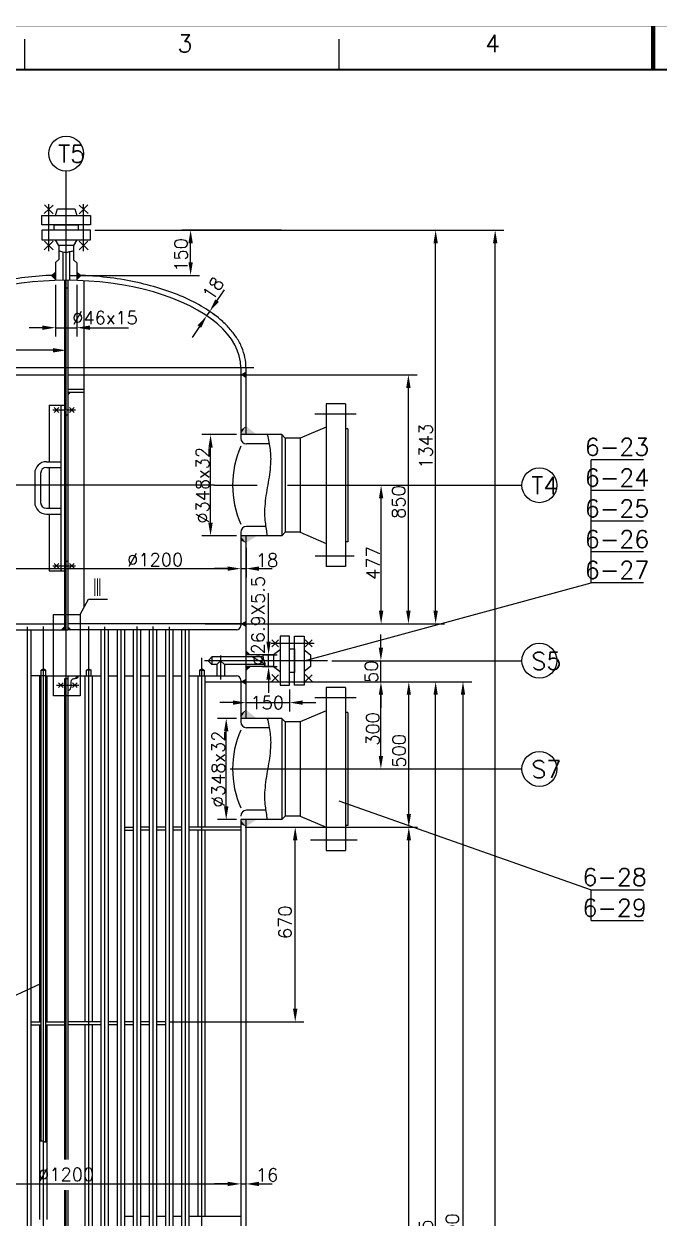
# Model space of a CAD drawing. Extents: x 49444 to 186655, y 41039 to 60167.
# Drawn here: x 79627 to 81810, y 53522 to 57630 of the extents above; entities that cross this region are included whole.
import ezdxf
from ezdxf.enums import TextEntityAlignment as Align

# ---------------------------------------------------------------- set-up
doc = ezdxf.new("R2010")
doc.units = 0
doc.header["$LTSCALE"] = 60
doc.header["$MEASUREMENT"] = 0
doc.header["$PDMODE"] = 3
doc.header["$PDSIZE"] = 0.001
doc.layers.get('0').update_dxf_attribs({"linetype": 'CONTINUOUS'})
doc.layers.get('DEFPOINTS').update_dxf_attribs({"linetype": 'CONTINUOUS'})
doc.styles.get("Standard").update_dxf_attribs({"font": 'txt_l', "bigfont": 'hztxt_l'})
doc.dimstyles.new('STANDARD$0', dxfattribs={"dimtxt": 3, "dimasz": 3, "dimexe": 2, "dimexo": 1, "dimgap": 0.5, "dimtad": 1, "dimdec": 0, "dimzin": 0, "dimdsep": 46, "dimtxsty": 'Standard', "dimcen": 1, "dimclrd": 256, "dimclre": 256, "dimclrt": 256, "dimadec": 0, "dimazin": 0, "dimtfac": 1.5, "dimtdec": 3, "dimtix": 1, "dimtmove": 0, "dimatfit": 2, "dimfxl": 0, "dimtolj": 1, "dimarcsym": 0})

# ---------------------------------------------------------------- blocks, each defined once
blk = doc.blocks.new('*D56')
at = {"lineweight": -2}
for p, q in [((78168.9, 55854.7), (78168.9, 56537.1)), ((79772.4, 56388.6), (79772.4, 56537.1)), ((78213.9, 56507.1), (78862.3, 56507.1)), ((79727.4, 56507.1), (78945.2, 56507.1))]:
    blk.add_line(p, q, dxfattribs=at)
for points in [[(78213.9, 56514.6), (78213.9, 56499.6), (78168.9, 56507.1)], [(79727.4, 56514.6), (79727.4, 56499.6), (79772.4, 56507.1)]]:
    blk.add_solid(points)
at = {"layer": 'DEFPOINTS', "color": 0}
for p in [(79772.4, 56507.1), (79772.4, 56373.6), (78168.9, 55839.7)]:
    blk.add_point(p, dxfattribs=at)
at = {"insert": (78903.7, 56507.1), "char_height": 45, "attachment_point": 5}
blk.add_mtext('\\A1;1740', dxfattribs=at)
blk = doc.blocks.new('*D92')
at = {"lineweight": -2}
for p, q in [((80387.4, 56423), (80978.6, 56423)), ((80948.6, 55611), (80948.6, 56378)), ((80961.3, 55566), (80978.6, 55566))]:
    blk.add_line(p, q, dxfattribs=at)
for points in [[(80941.1, 56378), (80956.1, 56378), (80948.6, 56423)], [(80941.1, 55611), (80956.1, 55611), (80948.6, 55566)]]:
    blk.add_solid(points)
at = {"layer": 'DEFPOINTS', "color": 0}
for p in [(80372.4, 56423), (80948.6, 56423), (80946.3, 55566)]:
    blk.add_point(p, dxfattribs=at)
at = {"insert": (80915.2, 55985), "char_height": 45, "attachment_point": 5, "rotation": 90}
blk.add_mtext('\\A1;850', dxfattribs=at)
blk = doc.blocks.new('*D103')
at = {"lineweight": -2}
for p, q in [((80357.4, 55241), (80292.5, 55241)), ((80322.5, 54938), (80322.5, 55196)), ((80357.4, 54893), (80292.5, 54893))]:
    blk.add_line(p, q, dxfattribs=at)
for points in [[(80315, 55196), (80330, 55196), (80322.5, 55241)], [(80315, 54938), (80330, 54938), (80322.5, 54893)]]:
    blk.add_solid(points)
at = {"layer": 'DEFPOINTS', "color": 0}
for p in [(80322.5, 55241), (80372.4, 55241), (80372.4, 54893)]:
    blk.add_point(p, dxfattribs=at)
at = {"insert": (80295.1, 55067), "char_height": 45, "attachment_point": 5, "rotation": 90}
blk.add_mtext('\\A1;%%c348x32', dxfattribs=at)
blk = doc.blocks.new('*D106')
at = {"lineweight": -2}
for p, q in [((80854.1, 55484.3), (80854.1, 55529.3)), ((80686, 55439.3), (80884.1, 55439.3)), ((80854.1, 55367), (80854.1, 55439.3)), ((80699.3, 55367), (80884.1, 55367)), ((80854.1, 55322), (80854.1, 55277))]:
    blk.add_line(p, q, dxfattribs=at)
for points in [[(80846.6, 55484.3), (80861.6, 55484.3), (80854.1, 55439.3)], [(80846.6, 55322), (80861.6, 55322), (80854.1, 55367)]]:
    blk.add_solid(points)
at = {"layer": 'DEFPOINTS', "color": 0}
for p in [(80671, 55439.3), (80854.1, 55439.3), (80684.3, 55367)]:
    blk.add_point(p, dxfattribs=at)
at = {"insert": (80821.3, 55401.7), "char_height": 45, "attachment_point": 5, "rotation": 90}
blk.add_mtext('\\A1;50', dxfattribs=at)
blk = doc.blocks.new('*D105')
at = {"lineweight": -2}
for p, q in [((80468, 55504.7), (80468, 55549.7)), ((80452.8, 55459.7), (80498, 55459.7)), ((80468, 55418.9), (80468, 55459.7)), ((80446.2, 55418.9), (80498, 55418.9)), ((80468, 55373.9), (80468, 55328.9))]:
    blk.add_line(p, q, dxfattribs=at)
for points in [[(80460.5, 55504.7), (80475.5, 55504.7), (80468, 55459.7)], [(80460.5, 55373.9), (80475.5, 55373.9), (80468, 55418.9)]]:
    blk.add_solid(points)
at = {"layer": 'DEFPOINTS', "color": 0}
for p in [(80437.8, 55459.7), (80468, 55459.7), (80431.2, 55418.9)]:
    blk.add_point(p, dxfattribs=at)
at = {"insert": (80431.9, 55576.7), "char_height": 45, "attachment_point": 5, "rotation": 90}
blk.add_mtext('\\A1;%%c26.9X5.5', dxfattribs=at)
blk = doc.blocks.new('*D96')
at = {"lineweight": -2}
for p, q in [((79172.4, 53652.7), (79172.4, 53609.6)), ((79217.4, 53639.6), (80327.4, 53639.6)), ((80372.4, 53624.6), (80372.4, 53609.6))]:
    blk.add_line(p, q, dxfattribs=at)
for points in [[(79217.4, 53647.1), (79217.4, 53632.1), (79172.4, 53639.6)], [(80327.4, 53647.1), (80327.4, 53632.1), (80372.4, 53639.6)]]:
    blk.add_solid(points)
at = {"layer": 'DEFPOINTS', "color": 0}
for p in [(79172.4, 53667.7), (80372.4, 53639.6), (80372.4, 53639.6)]:
    blk.add_point(p, dxfattribs=at)
at = {"insert": (79772.4, 53672.3), "char_height": 45, "attachment_point": 5}
blk.add_mtext('\\A1;%%c1200', dxfattribs=at)
blk = doc.blocks.new('*D95')
at = {"lineweight": -2}
for p, q in [((80327.4, 53639.5), (80282.4, 53639.5)), ((80372.4, 53639.5), (80390.4, 53639.5)), ((80372.4, 53624.6), (80372.4, 53609.5)), ((80390.4, 53624.6), (80390.4, 53609.5)), ((80435.4, 53639.5), (80480.4, 53639.5))]:
    blk.add_line(p, q, dxfattribs=at)
for points in [[(80327.4, 53647), (80327.4, 53632), (80372.4, 53639.5)], [(80435.4, 53647), (80435.4, 53632), (80390.4, 53639.5)]]:
    blk.add_solid(points)
at = {"layer": 'DEFPOINTS', "color": 0}
for p in [(80372.4, 53639.6), (80390.4, 53639.6), (80390.4, 53639.5)]:
    blk.add_point(p, dxfattribs=at)
at = {"insert": (80462.9, 53670.4), "char_height": 45, "attachment_point": 5}
blk.add_mtext('\\A1;16', dxfattribs=at)
blk = doc.blocks.new('*D112')
at = {"lineweight": -2}
for p, q in [((80290.9, 56678.1), (80316.2, 56715.3)), ((80255.5, 56625.9), (80265.6, 56640.8)), ((80267.9, 56617.5), (80280.4, 56609.1)), ((80278.1, 56632.4), (80290.5, 56624)), ((80230.3, 56588.7), (80205, 56551.5))]:
    blk.add_line(p, q, dxfattribs=at)
for points in [[(80284.7, 56682.3), (80297.1, 56673.8), (80265.6, 56640.8)], [(80224.1, 56592.9), (80236.5, 56584.5), (80255.5, 56625.9)]]:
    blk.add_solid(points)
at = {"layer": 'DEFPOINTS', "color": 0}
for p in [(80255.5, 56625.9), (80265.6, 56640.8), (80265.6, 56640.8)]:
    blk.add_point(p, dxfattribs=at)
at = {"insert": (80277.4, 56719.7), "char_height": 45, "attachment_point": 5, "rotation": 55.8321}
blk.add_mtext('\\A1;18', dxfattribs=at)
blk = doc.blocks.new('*D99')
at = {"lineweight": -2}
for p, q in [((80372.5, 55827.9), (80372.5, 55726.1)), ((80390.5, 55827.9), (80390.5, 55726.1)), ((80327.5, 55756.1), (80282.5, 55756.1)), ((80372.5, 55756.1), (80390.5, 55756.1)), ((80435.5, 55756.1), (80480.5, 55756.1))]:
    blk.add_line(p, q, dxfattribs=at)
for points in [[(80327.5, 55763.6), (80327.5, 55748.6), (80372.5, 55756.1)], [(80435.5, 55763.6), (80435.5, 55748.6), (80390.5, 55756.1)]]:
    blk.add_solid(points)
at = {"layer": 'DEFPOINTS', "color": 0}
for p in [(80372.5, 55842.9), (80390.5, 55842.9), (80390.5, 55756.1)]:
    blk.add_point(p, dxfattribs=at)
at = {"insert": (80462.8, 55785.2), "char_height": 45, "attachment_point": 5}
blk.add_mtext('\\A1;18', dxfattribs=at)
blk = doc.blocks.new('*D101')
at = {"lineweight": -2}
for p, q in [((80372.5, 55827.9), (80372.5, 55726.1)), ((79172.4, 55729.2), (79172.4, 55786.1)), ((79217.4, 55756.1), (80327.5, 55756.1))]:
    blk.add_line(p, q, dxfattribs=at)
for points in [[(79217.4, 55763.6), (79217.4, 55748.6), (79172.4, 55756.1)], [(80327.5, 55763.6), (80327.5, 55748.6), (80372.5, 55756.1)]]:
    blk.add_solid(points)
at = {"layer": 'DEFPOINTS', "color": 0}
for p in [(80372.5, 55842.9), (80372.5, 55756.1), (79172.4, 55714.2)]:
    blk.add_point(p, dxfattribs=at)
at = {"insert": (80078.3, 55786.7), "char_height": 45, "attachment_point": 5}
blk.add_mtext('\\A1;%%c1200', dxfattribs=at)
blk = doc.blocks.new('*D110')
at = {"lineweight": -2}
for p, q in [((80511.6, 56920.5), (80170.1, 56920.5)), ((80200.1, 56809.7), (80200.1, 56875.5)), ((79787.4, 56764.7), (80230.1, 56764.7))]:
    blk.add_line(p, q, dxfattribs=at)
for points in [[(80192.6, 56875.5), (80207.6, 56875.5), (80200.1, 56920.5)], [(80192.6, 56809.7), (80207.6, 56809.7), (80200.1, 56764.7)]]:
    blk.add_solid(points)
at = {"layer": 'DEFPOINTS', "color": 0}
for p in [(80200.1, 56920.5), (80526.6, 56920.5), (79772.4, 56764.7)]:
    blk.add_point(p, dxfattribs=at)
at = {"insert": (80167.1, 56835.1), "char_height": 45, "attachment_point": 5, "rotation": 90}
blk.add_mtext('\\A1;150', dxfattribs=at)
blk = doc.blocks.new('*D89')
at = {"lineweight": -2}
for p, q in [((81043.7, 56920.5), (81072.2, 56920.5)), ((81042.2, 55611), (81042.2, 56875.5)), ((80448.3, 55566), (81072.2, 55566))]:
    blk.add_line(p, q, dxfattribs=at)
for points in [[(81034.7, 56875.5), (81049.7, 56875.5), (81042.2, 56920.5)], [(81034.7, 55611), (81049.7, 55611), (81042.2, 55566)]]:
    blk.add_solid(points)
at = {"layer": 'DEFPOINTS', "color": 0}
for p in [(81028.7, 56920.5), (81042.2, 56920.5), (80433.3, 55566)]:
    blk.add_point(p, dxfattribs=at)
at = {"insert": (81008.5, 56177.3), "char_height": 45, "attachment_point": 5, "rotation": 90}
blk.add_mtext('\\A1;1343', dxfattribs=at)
blk = doc.blocks.new('*D61')
at = {"lineweight": -2}
for p, q in [((79871.4, 56920.5), (81276.8, 56920.5)), ((81246.8, 50042.9), (81246.8, 56875.5)), ((80471.5, 49997.9), (81276.8, 49997.9))]:
    blk.add_line(p, q, dxfattribs=at)
for points in [[(81239.3, 56875.5), (81254.3, 56875.5), (81246.8, 56920.5)], [(81239.3, 50042.9), (81254.3, 50042.9), (81246.8, 49997.9)]]:
    blk.add_solid(points)
at = {"layer": 'DEFPOINTS', "color": 0}
for p in [(79856.4, 56920.5), (81246.8, 56920.5), (80456.5, 49997.9)]:
    blk.add_point(p, dxfattribs=at)
at = {"insert": (81211.8, 53404.8), "char_height": 45, "attachment_point": 5, "rotation": 90}
blk.add_mtext('\\A1;6918', dxfattribs=at)
blk = doc.blocks.new('*D60')
at = {"lineweight": -2}
for p, q in [((80950.7, 55367), (81166.3, 55367)), ((81136.3, 50540.4), (81136.3, 55322)), ((80364.2, 50495.4), (81166.3, 50495.4))]:
    blk.add_line(p, q, dxfattribs=at)
for points in [[(81128.8, 55322), (81143.8, 55322), (81136.3, 55367)], [(81128.8, 50540.4), (81143.8, 50540.4), (81136.3, 50495.4)]]:
    blk.add_solid(points)
at = {"layer": 'DEFPOINTS', "color": 0}
for p in [(80935.7, 55367), (81136.3, 55367), (80349.2, 50495.4)]:
    blk.add_point(p, dxfattribs=at)
at = {"insert": (81099.4, 53461), "char_height": 45, "attachment_point": 5, "rotation": 90}
blk.add_mtext('\\A1;4900', dxfattribs=at)
blk = doc.blocks.new('*D59')
at = {"lineweight": -2}
for p, q in [((80987.8, 55367), (81072.2, 55367)), ((81042.2, 50790.1), (81042.2, 55322)), ((80306.6, 50745.1), (81072.2, 50745.1))]:
    blk.add_line(p, q, dxfattribs=at)
for points in [[(81034.7, 55322), (81049.7, 55322), (81042.2, 55367)], [(81034.7, 50790.1), (81049.7, 50790.1), (81042.2, 50745.1)]]:
    blk.add_solid(points)
at = {"layer": 'DEFPOINTS', "color": 0}
for p in [(80972.8, 55367), (81042.2, 55367), (80291.6, 50745.1)]:
    blk.add_point(p, dxfattribs=at)
at = {"insert": (81008.5, 53440.7), "char_height": 45, "attachment_point": 5, "rotation": 90}
blk.add_mtext('\\A1;4595', dxfattribs=at)
blk = doc.blocks.new('*D94')
at = {"lineweight": -2}
for p, q in [((80570.2, 54867), (80589.6, 54867)), ((80559.6, 54242), (80559.6, 54822)), ((80129.8, 54197), (80589.6, 54197))]:
    blk.add_line(p, q, dxfattribs=at)
for points in [[(80552.1, 54822), (80567.1, 54822), (80559.6, 54867)], [(80552.1, 54242), (80567.1, 54242), (80559.6, 54197)]]:
    blk.add_solid(points)
at = {"layer": 'DEFPOINTS', "color": 0}
for p in [(80555.2, 54867), (80559.6, 54867), (80114.8, 54197)]:
    blk.add_point(p, dxfattribs=at)
at = {"insert": (80524.7, 54539.6), "char_height": 45, "attachment_point": 5, "rotation": 90}
blk.add_mtext('\\A1;670', dxfattribs=at)
blk = doc.blocks.new('*D58')
at = {"lineweight": -2}
for p, q in [((80902.5, 54867), (80980, 54867)), ((80950, 50892), (80950, 54822)), ((80338.6, 50847), (80980, 50847))]:
    blk.add_line(p, q, dxfattribs=at)
for points in [[(80942.5, 54822), (80957.5, 54822), (80950, 54867)], [(80942.5, 50892), (80957.5, 50892), (80950, 50847)]]:
    blk.add_solid(points)
at = {"layer": 'DEFPOINTS', "color": 0}
for p in [(80887.5, 54867), (80950, 54867), (80323.6, 50847)]:
    blk.add_point(p, dxfattribs=at)
at = {"insert": (80910.7, 53125.6), "char_height": 45, "attachment_point": 5, "rotation": 90}
blk.add_mtext('\\A1;6X670=4020', dxfattribs=at)
blk = doc.blocks.new('*D98')
at = {"lineweight": -2}
for p, q in [((80372.4, 55367), (80980, 55367)), ((80950, 54912), (80950, 55322)), ((80387.4, 54867), (80980, 54867))]:
    blk.add_line(p, q, dxfattribs=at)
for points in [[(80942.5, 55322), (80957.5, 55322), (80950, 55367)], [(80942.5, 54912), (80957.5, 54912), (80950, 54867)]]:
    blk.add_solid(points)
at = {"layer": 'DEFPOINTS', "color": 0}
for p in [(80357.4, 55367), (80950, 55367), (80372.4, 54867)]:
    blk.add_point(p, dxfattribs=at)
at = {"insert": (80916.6, 55129.3), "char_height": 45, "attachment_point": 5, "rotation": 90}
blk.add_mtext('\\A1;500', dxfattribs=at)
blk = doc.blocks.new('*D104')
at = {"lineweight": -2}
for p, q in [((80845.6, 55367), (80884.1, 55367)), ((80854.1, 55112), (80854.1, 55322)), ((80837.1, 55067), (80884.1, 55067))]:
    blk.add_line(p, q, dxfattribs=at)
for points in [[(80846.6, 55322), (80861.6, 55322), (80854.1, 55367)], [(80846.6, 55112), (80861.6, 55112), (80854.1, 55067)]]:
    blk.add_solid(points)
at = {"layer": 'DEFPOINTS', "color": 0}
for p in [(80830.6, 55367), (80854.1, 55367), (80822.1, 55067)]:
    blk.add_point(p, dxfattribs=at)
at = {"insert": (80826.1, 55204.6), "char_height": 45, "attachment_point": 5, "rotation": 90}
blk.add_mtext('\\A1;300', dxfattribs=at)
blk = doc.blocks.new('*D88')
at = {"lineweight": -2}
for p, q in [((80829.6, 56043), (80884.8, 56043)), ((80854.8, 55611), (80854.8, 55998)), ((80387.4, 55566), (80884.8, 55566))]:
    blk.add_line(p, q, dxfattribs=at)
for points in [[(80847.3, 55998), (80862.3, 55998), (80854.8, 56043)], [(80847.3, 55611), (80862.3, 55611), (80854.8, 55566)]]:
    blk.add_solid(points)
at = {"layer": 'DEFPOINTS', "color": 0}
for p in [(80814.6, 56043), (80854.8, 56043), (80372.4, 55566)]:
    blk.add_point(p, dxfattribs=at)
at = {"insert": (80827, 55775.4), "char_height": 45, "attachment_point": 5, "rotation": 90}
blk.add_mtext('\\A1;477', dxfattribs=at)
blk = doc.blocks.new('*D87')
at = {"lineweight": -2}
for p, q in [((80357.4, 56217), (80238.6, 56217)), ((80268.6, 55914), (80268.6, 56172)), ((80357.4, 55869), (80238.6, 55869))]:
    blk.add_line(p, q, dxfattribs=at)
for points in [[(80261.1, 56172), (80276.1, 56172), (80268.6, 56217)], [(80261.1, 55914), (80276.1, 55914), (80268.6, 55869)]]:
    blk.add_solid(points)
at = {"layer": 'DEFPOINTS', "color": 0}
for p in [(80268.6, 56217), (80372.4, 56217), (80372.4, 55869)]:
    blk.add_point(p, dxfattribs=at)
at = {"insert": (80241.2, 56043), "char_height": 45, "attachment_point": 5, "rotation": 90}
blk.add_mtext('\\A1;%%c348x32', dxfattribs=at)
blk = doc.blocks.new('*D111')
at = {"lineweight": -2}
for p, q in [((79735.5, 56732.4), (79735.5, 56554.9)), ((79809.3, 56732.4), (79809.3, 56554.9)), ((79690.5, 56584.9), (79645.5, 56584.9)), ((79735.5, 56584.9), (79809.3, 56584.9)), ((79854.3, 56584.9), (79899.3, 56584.9))]:
    blk.add_line(p, q, dxfattribs=at)
for points in [[(79690.5, 56592.4), (79690.5, 56577.4), (79735.5, 56584.9)], [(79854.3, 56592.4), (79854.3, 56577.4), (79809.3, 56584.9)]]:
    blk.add_solid(points)
at = {"layer": 'DEFPOINTS', "color": 0}
for p in [(79735.5, 56747.4), (79809.3, 56747.4), (79809.3, 56584.9)]:
    blk.add_point(p, dxfattribs=at)
at = {"insert": (79906, 56619.1), "char_height": 45, "attachment_point": 5}
blk.add_mtext('\\A1;%%c46x15', dxfattribs=at)
blk = doc.blocks.new('*D97')
at = {"lineweight": -2}
for p, q in [((80540.4, 55340.4), (80540.4, 55265.2)), ((80345.4, 55295.2), (80300.4, 55295.2)), ((80390.4, 55298.8), (80390.4, 55265.2)), ((80390.4, 55295.2), (80540.4, 55295.2)), ((80585.4, 55295.2), (80630.4, 55295.2))]:
    blk.add_line(p, q, dxfattribs=at)
for points in [[(80345.4, 55302.7), (80345.4, 55287.7), (80390.4, 55295.2)], [(80585.4, 55302.7), (80585.4, 55287.7), (80540.4, 55295.2)]]:
    blk.add_solid(points)
at = {"layer": 'DEFPOINTS', "color": 0}
for p in [(80540.4, 55355.4), (80390.4, 55313.8), (80540.4, 55295.2)]:
    blk.add_point(p, dxfattribs=at)
at = {"insert": (80463.2, 55295.2), "char_height": 45, "attachment_point": 5}
blk.add_mtext('\\A1;150', dxfattribs=at)

msp = doc.modelspace()

# ---------------------------------------------------------------- hatches: boundary and pattern name
msp.add_hatch(color=256).paths.add_polyline_path([(79815.916506, 55387.002769), (79808.424144, 55387.002769, -0.3919502123), (79799.18945, 55377.032097, 0.2452633616)])

# ---------------------------------------------------------------- linework, layer by layer
for p, q in [((79772.424133, 56299.645606), (79772.424133, 57123.719129)), ((79766.424144, 56747.987769), (79766.424144, 56299.645606)), ((79778.424144, 56747.987769), (79778.424144, 56299.114617)), ((79832.926767, 56746.473635), (79832.926767, 55621.907885)), ((79766.424144, 56722.340923), (79778.424144, 56722.340923)), ((79899.272512, 56584.9071), (79986.77289, 56584.9071)), ((79133.360552, 56448.002769), (80417.873743, 56448.002769)), ((80372.424144, 56448.002769), (80372.424144, 56205.002769)), ((80390.424144, 56448.002769), (80390.424144, 56218.798677)), ((79154.424144, 56423.002769), (79766.424144, 56423.002769)), ((79778.424144, 56423.002769), (80390.424144, 56423.002769)), ((79778.424133, 56373.398705), (79832.926767, 56373.398705)), ((79778.424133, 56362.671107), (79832.926767, 56362.671107)), ((80665.424144, 56323.002769), (80665.424144, 55763.002769)), ((80732.424144, 56323.002769), (80665.424144, 56323.002769)), ((80732.424144, 56323.002769), (80732.424144, 55763.002769)), ((79714.424133, 56318.870011), (79714.424133, 56123.879639)), ((79714.424133, 56318.870011), (79766.424133, 56318.870011)), ((79726.563007, 56301.839268), (79803.892027, 56301.839268)), ((79754.424133, 56318.870011), (79754.424133, 55748.888952)), ((79766.424133, 56285.536678), (79778.424133, 56285.536678)), ((79766.424144, 56299.645606), (79766.424144, 55832.157105)), ((79772.424133, 55832.157105), (79772.424133, 56298.052308)), ((79778.424144, 56300.17676), (79778.424144, 55832.157105)), ((80768.791517, 56287.502769), (80626.539941, 56287.502769)), ((80513.502748, 56217.002769), (80372.424144, 56217.002769)), ((80525.543637, 56205.002769), (80513.502748, 56217.002769)), ((80513.502748, 56217.002769), (80513.502748, 55869.002769)), ((80576.424144, 56205.002769), (80525.543637, 56205.002769)), ((80525.543637, 56205.002769), (80525.543637, 55881.002769)), ((80740.424144, 56237.186922), (80732.424144, 56237.186922)), ((80740.424144, 56237.186922), (80740.424144, 55848.818617)), ((80469.88841, 56185.002769), (80392.424144, 56185.002769)), ((79704.424133, 56123.879639), (79754.424133, 56123.879639)), ((81756.485761, 56130.825387), (81576.485761, 56130.825387)), ((81576.485761, 55707.573524), (81576.485761, 56130.825387)), ((79664.424133, 56083.879639), (79664.424133, 55983.879639)), ((79684.424133, 56083.879639), (79684.424133, 55983.879639)), ((79704.424133, 56103.879639), (79754.424133, 56103.879639)), ((79714.424133, 56103.879639), (79714.424133, 55963.879639)), ((80281.698894, 56043.002769), (78372.205628, 56043.002769)), ((80281.698894, 56043.002769), (80429.381363, 56043.002769)), ((80532.920202, 56043.002769), (81338.928996, 56043.002769)), ((81756.485761, 56025.012422), (81576.485761, 56025.012422)), ((79704.424133, 55963.879639), (79754.424133, 55963.879639)), ((79704.424133, 55943.879639), (79754.424133, 55943.879639)), ((79714.424133, 55943.879639), (79714.424133, 55748.888952)), ((81756.485761, 55919.199456), (81576.485761, 55919.199456)), ((80372.424144, 55881.002769), (80372.424144, 55561.002769)), ((80513.502748, 55869.002769), (80372.424144, 55869.002769)), ((80458.153382, 55901.002769), (80392.424144, 55901.002769)), ((80525.543637, 55881.002769), (80513.502748, 55869.002769)), ((80576.424144, 55881.002769), (80525.543637, 55881.002769)), ((79766.424144, 55835.973935), (79766.424144, 55546.002769)), ((79772.424133, 53723.786069), (79772.424133, 55835.973935)), ((79778.424144, 55835.973935), (79778.424144, 55546.002769)), ((80390.424144, 55867.206867), (80390.424144, 55730.502769)), ((80740.424144, 55848.818617), (80732.424144, 55848.818617)), ((80762.665056, 55798.502769), (80627.731306, 55798.502769)), ((81756.485761, 55813.38649), (81576.485761, 55813.38649)), ((79714.424133, 55748.888952), (79766.424133, 55748.888952)), ((79726.563007, 55765.919696), (79803.892027, 55765.919696)), ((79766.424133, 55782.222285), (79778.424133, 55782.222285)), ((80732.424144, 55763.002769), (80665.424144, 55763.002769)), ((80390.424144, 55730.502769), (80390.424144, 55241.002769)), ((80590.308594, 55439.30629), (81576.485761, 55707.573524)), ((81756.485761, 55707.573524), (81576.485761, 55707.573524)), ((80468.036491, 55549.715204), (80468.036491, 55671.908386)), ((79154.424123, 55566.002769), (79766.424123, 55566.002769)), ((79187.424123, 55546.002769), (79778.424144, 55546.002769)), ((79639.283035, 50745.132839), (79639.283035, 55555.922584)), ((79651.783035, 50745.132839), (79651.783035, 55546.002769)), ((79694.711483, 50745.132839), (79694.711483, 55557.010898)), ((80390.424144, 55566.002769), (79778.424144, 55566.002769)), ((80357.424144, 55546.002769), (79778.424144, 55546.002769)), ((79850.136784, 50745.132839), (79850.136784, 55557.010898)), ((79893.065231, 50745.132839), (79893.065231, 55546.002769)), ((79905.565231, 50745.132839), (79905.565231, 55555.922584)), ((79918.065231, 50745.132839), (79918.065231, 55546.002769)), ((79948.491165, 50745.132839), (79948.491165, 55546.002769)), ((79960.991165, 50745.132839), (79960.991165, 55546.002769)), ((79973.491165, 50745.132839), (79973.491165, 55546.002769)), ((80003.919612, 50745.132839), (80003.919612, 55546.002769)), ((80016.419612, 50745.132839), (80016.419612, 55556.840196)), ((80028.919612, 50745.132839), (80028.919612, 55546.002769)), ((80059.345545, 50847.002769), (80059.345545, 55546.002769)), ((80071.845545, 50745.132839), (80071.845545, 55556.840196)), ((80084.345545, 50847.002769), (80084.345545, 55546.002769)), ((80114.771479, 50745.132839), (80114.771479, 55546.002769)), ((80127.271479, 50745.132839), (80127.271479, 55555.922584)), ((80139.771479, 50745.132839), (80139.771479, 55546.002769)), ((80170.197412, 50745.132839), (80170.197412, 55546.002769)), ((80182.697412, 50745.132839), (80182.697412, 55546.002769)), ((80195.197412, 50745.132839), (80195.197412, 55546.002769)), ((80250.623135, 55566.002769), (80390.424144, 55566.002769)), ((80303.23179, 55457.761891), (80303.23179, 55375.234705)), ((80238.123135, 50745.132839), (80238.123135, 55449.624361)), ((80671.01297, 55439.30629), (80247.646028, 55439.30629)), ((80822.074286, 55439.30629), (81338.928996, 55439.30629)), ((79702.708968, 55387.002769), (79651.783035, 55387.002769)), ((79682.206674, 54857.002769), (79682.208968, 55387.002769)), ((79686.706674, 54857.002769), (79686.708968, 55407.002769)), ((79694.708968, 55411.67089), (79686.708968, 55407.002769)), ((79686.708968, 55407.002769), (79702.708968, 55407.002769)), ((79702.708968, 55407.002769), (79694.708968, 55411.67089)), ((79702.706674, 54857.002769), (79702.708968, 55407.002769)), ((79702.708968, 55387.002769), (79858.139298, 55387.002769)), ((79707.206674, 54857.002769), (79707.208968, 55387.002769)), ((79778.424144, 55377.002769), (79766.424144, 55377.002769)), ((79766.424144, 55377.002769), (79766.424144, 53723.786069)), ((79778.424144, 55387.002769), (79778.424144, 53723.786069)), ((79798.424144, 55377.002769), (79798.424144, 55377.002769)), ((79837.637004, 54857.002769), (79837.639298, 55387.002769)), ((79842.139298, 55407.002769), (79850.139298, 55411.67089)), ((79858.139298, 55407.002769), (79842.139298, 55407.002769)), ((79842.139298, 55387.002769), (79842.139298, 55407.002769)), ((79850.139298, 55411.67089), (79858.139298, 55407.002769)), ((79858.139298, 55387.002769), (79858.139298, 55407.002769)), ((79858.139298, 55387.002769), (79893.065231, 55387.002769)), ((79862.637004, 54857.002769), (79862.639298, 55387.002769)), ((79918.065231, 55387.002769), (79948.491165, 55387.002769)), ((79973.491165, 55387.002769), (80003.919612, 55387.002769)), ((80028.919612, 55387.002769), (80059.345545, 55387.002769)), ((80084.345545, 55387.002769), (80114.771479, 55387.002769)), ((80139.771479, 55387.002769), (80170.197412, 55387.002769)), ((80195.197412, 55387.002769), (80248.234542, 55387.002769)), ((80225.620841, 54867.002769), (80225.623135, 55387.002769)), ((80238.123135, 55411.67089), (80230.123135, 55407.002769)), ((80230.123135, 55407.002769), (80230.123135, 55387.002769)), ((80230.123135, 55407.002769), (80246.123135, 55407.002769)), ((80246.123135, 55407.002769), (80238.123135, 55411.67089)), ((80246.123135, 55407.002769), (80246.123135, 55387.002769)), ((80246.123135, 55387.002769), (80357.424144, 55387.002769)), ((80250.620841, 54867.002769), (80250.623135, 55387.002769)), ((79739.176559, 55355.694749), (79815.386256, 55355.694749)), ((79761.853764, 55363.6497), (79745.943862, 55347.739798)), ((79745.943862, 55363.6497), (79761.853764, 55347.739798)), ((79788.424144, 55367.002769), (79788.424144, 55347.002769)), ((79793.935273, 55363.6497), (79809.845176, 55347.739798)), ((79809.845176, 55363.6497), (79793.935273, 55347.739798)), ((80250.623135, 55367.002769), (80390.424144, 55367.002769)), ((80372.424144, 55372.002769), (80372.424144, 55229.002769)), ((80732.424144, 55347.002769), (80665.424144, 55347.002769)), ((80665.424144, 55347.002769), (80665.424144, 54786.977223)), ((80732.424144, 55347.002769), (80732.424144, 54786.977223)), ((80768.791517, 55311.502769), (80626.539941, 55311.502769)), ((80740.424144, 55261.186922), (80732.424144, 55261.186922)), ((80740.424144, 55261.186922), (80740.424144, 54872.818617)), ((80513.502748, 55241.002769), (80372.424144, 55241.002769)), ((80513.502748, 55241.002769), (80513.502748, 54893.002769)), ((80525.543637, 55229.002769), (80513.502748, 55241.002769)), ((80525.543637, 55229.002769), (80525.543637, 54905.002769)), ((80576.424144, 55229.002769), (80525.543637, 55229.002769)), ((80469.88841, 55209.002769), (80392.424144, 55209.002769)), ((80336.401572, 55067.002769), (80854.145685, 55067.002769)), ((80822.074286, 55067.002769), (81338.928996, 55067.002769)), ((80458.153382, 54925.002769), (80392.424144, 54925.002769)), ((80709.983941, 54957.696789), (81576.485761, 54651.13749)), ((80372.426251, 54893.002769), (80372.36363, 50470.416247)), ((80513.502748, 54893.002769), (80372.424144, 54893.002769)), ((80390.426543, 54893.002769), (80390.363628, 50470.416247)), ((80525.543637, 54905.002769), (80513.502748, 54893.002769)), ((80576.424144, 54905.002769), (80525.543637, 54905.002769)), ((79682.208968, 54197.002769), (79682.206674, 54857.002769)), ((79686.708968, 53787.061691), (79686.706674, 54857.002769)), ((79702.708968, 53783.265082), (79702.706674, 54857.002769)), ((79707.208968, 54197.002769), (79707.206674, 54857.002769)), ((79837.639298, 54197.002769), (79837.637004, 54857.002769)), ((79862.639298, 54197.002769), (79862.637004, 54857.002769)), ((79973.491384, 54867.002769), (80003.917318, 54867.002769)), ((79973.491384, 54857.002769), (80003.917318, 54857.002769)), ((80059.343251, 54867.002769), (80028.917318, 54867.002769)), ((80059.343251, 54857.002769), (80028.917318, 54857.002769)), ((80114.769184, 54867.002769), (80084.343251, 54867.002769)), ((80114.769184, 54857.002769), (80084.343251, 54857.002769)), ((80170.195117, 54867.002769), (80139.769184, 54867.002769)), ((80170.195117, 54857.002769), (80139.769184, 54857.002769)), ((80246.120841, 54867.002769), (80195.195117, 54867.002769)), ((80246.120841, 54857.002769), (80195.195117, 54857.002769)), ((80225.623135, 54197.002769), (80225.620841, 54857.002769)), ((80372.421838, 54867.002769), (80246.120841, 54867.002769)), ((80372.421838, 54857.002769), (80246.120841, 54857.002769)), ((80250.623135, 54197.002769), (80250.620841, 54857.002769)), ((80740.424144, 54872.818617), (80732.424144, 54872.818617)), ((80772.261052, 54822.502769), (80612.661801, 54822.502769)), ((80665.424144, 54786.977223), (80732.424144, 54786.977223)), ((81576.485761, 54545.324524), (81576.485761, 54651.13749)), ((81576.485761, 54651.13749), (81756.485761, 54651.13749)), ((81576.485761, 54545.324524), (81756.485761, 54545.324524)), ((79684.268839, 54328.437397), (78393.902795, 53727.719383)), ((79651.783035, 54197.002769), (79686.708968, 54197.002769)), ((79651.783035, 54187.002769), (79686.708968, 54187.002769)), ((79682.208968, 53517.002769), (79682.208968, 54187.002769)), ((79702.708968, 54197.002769), (79766.424144, 54197.002769)), ((79702.708968, 54187.002769), (79766.424144, 54187.002769)), ((79707.208968, 53517.002769), (79707.208968, 54187.002769)), ((79858.139298, 54197.002769), (79778.424123, 54197.002769)), ((79858.139298, 54187.002769), (79778.424123, 54187.002769)), ((79837.639298, 53280.002769), (79837.639298, 54187.002769)), ((79893.065231, 54197.002769), (79858.139298, 54197.002769)), ((79893.065231, 54187.002769), (79858.139298, 54187.002769)), ((79862.639298, 53280.002769), (79862.639298, 54187.002769)), ((79948.491165, 54197.002769), (79918.065231, 54197.002769)), ((79948.491165, 54187.002769), (79918.065231, 54187.002769)), ((80003.919612, 54197.002769), (79973.491165, 54197.002769)), ((80003.919612, 54187.002769), (79973.491165, 54187.002769)), ((80059.345545, 54197.002769), (80028.919612, 54197.002769)), ((80059.345545, 54187.002769), (80028.919612, 54187.002769)), ((80114.771479, 54197.002769), (80084.345545, 54197.002769)), ((80114.771479, 54187.002769), (80084.345545, 54187.002769)), ((80225.623135, 53527.002769), (80225.623135, 54197.002769)), ((80250.623135, 53527.002769), (80250.623135, 54197.002769)), ((79766.424144, 53618.699903), (79766.424144, 50857.002769)), ((79772.424133, 50652.976966), (79772.424133, 53618.699903)), ((79778.424144, 53618.699903), (79778.424144, 50847.002769)), ((80003.919612, 53527.002769), (79973.491165, 53527.002769)), ((80059.345545, 53527.002769), (80028.919612, 53527.002769)), ((80114.771479, 53527.002769), (80084.345545, 53527.002769)), ((80170.197412, 53527.002769), (80139.771479, 53527.002769)), ((80372.424129, 53527.002769), (80195.197412, 53527.002769))]:
    msp.add_line(p, q)
for points, format in [([(77334.736803, 57622.422896, 1.5, 1.5, 0), (77334.736803, 45007.422896, 1.5, 1.5, 0), (86244.736803, 45007.422896, 1.5, 1.5, 0), (86244.736803, 57622.422896, 1.5, 1.5, 0), (77334.736803, 57622.422896, 1.5, 1.5, 1.9635677679)], "xyseb"), ([(81789.736803, 57472.422896, 15, 15, 0), (81789.736803, 57622.422896, 15, 15, 0)], "xyseb"), ([(79629.736803, 57472.422896, 4.5, 4.5, 0), (79629.736803, 57577.422896, 4.5, 4.5, 0)], "xyseb"), ([(80709.736803, 57472.422896, 4.5, 4.5, 0), (80709.736803, 57577.422896, 4.5, 4.5, 0)], "xyseb"), ([(77709.736803, 57472.422896, 7.5, 7.5, 0), (77709.736803, 45157.422896, 7.5, 7.5, 0), (86094.736803, 45157.422896, 7.5, 7.5, 0), (86094.736803, 57472.422896, 7.5, 7.5, 0), (77709.736803, 57472.422896, 7.5, 7.5, 0)], "xyseb"), ([(79797.850668, 56848.005896, 0.0278642142), (79792.315884, 56847.538351, 0.0466953254), (79779.67057, 56844.533337, -0.0734135335), (79771.511044, 56843.047966, -0.0965903446), (79761.490714, 56844.655561, 0.0639054704), (79746.612774, 56848.045472, 0.0610899421)], "xyb"), ([(80463.526464, 56217.002769, -0.0206177667), (80472.964714, 56165.317709, -0.0534693453), (80474.589425, 56115.427132, -0.0292349507), (80465.064486, 56044.090661, 0.0282279367), (80455.051674, 55970.233577, 0.0499285428), (80456.225824, 55915.545225, 0.0169246297), (80463.502377, 55869.002769)], "xyb"), ([(80372.424144, 56176.798677, 0.2098667883), (80372.424144, 55909.206867, 3.91746)], "xyb"), ([(80449.185507, 55459.715204, 0.0080313915), (80448.999424, 55458.115616, 0.084114636), (80449.777729, 55446.701945, 0.0480107071), (80452.07475, 55440.036424, -0.0485389039), (80454.33994, 55433.44071, -0.1114449975), (80454.478365, 55421.747405, -0.0175830544), (80453.764886, 55418.897369)], "xyb"), ([(80463.526464, 55241.002769, -0.0206177667), (80472.964714, 55189.317709, -0.0534693453), (80474.589425, 55139.427132, -0.0292349507), (80465.064486, 55068.090661, 0.0282279367), (80455.051674, 54994.233577, 0.0499285428), (80456.225824, 54939.545225, 0.0169246297), (80463.502377, 54893.002769)], "xyb"), ([(80372.424144, 55200.798677, 0.2098667883), (80372.424144, 54933.206867, 3.91746)], "xyb"), ([(79707.208968, 53784.331679, -0.0221282814), (79705.574292, 53783.790501, -0.1179812713), (79698.364923, 53783.497797, -0.0962913644), (79694.267583, 53785.164283, 0.0959702792), (79690.15785, 53786.838858, 0.1511778735), (79682.382572, 53786.023275, 0.0026795483), (79682.208968, 53785.94783)], "xyb")]:
    msp.add_lwpolyline(points, format=format)
for points in [[(79697.236087, 56977.353924), (79727.736307, 57006.910134)], [(79697.708092, 57007.382139), (79727.264302, 56976.881919)], [(79712.486191, 56847.740656), (79712.486191, 57009.731287)], [(79735.282792, 56971.048974), (79742.637757, 56993.359584), (79802.089447, 56993.359584), (79809.444412, 56971.048974)], [(79847.612212, 56977.353924), (79817.111992, 57006.910134)], [(79847.140207, 57007.382139), (79817.583997, 56976.881919)], [(79832.362096, 56847.740656), (79832.362096, 57009.731287)], [(79731.564622, 56920.500414), (79731.564622, 56938.819644), (79813.162582, 56938.819644), (79813.162582, 56920.500414)], [(79697.236087, 56853.048354), (79727.736307, 56882.604579)], [(79697.708092, 56883.076569), (79727.264302, 56852.576364)], [(79809.035347, 56887.291869), (79797.850672, 56867.043534), (79746.876517, 56867.043534), (79735.812847, 56887.291869)], [(79746.876517, 56867.043534), (79746.876517, 56820.019029)], [(79797.850672, 56867.043534), (79797.850672, 56817.981504)], [(79847.612212, 56853.048354), (79817.111992, 56882.604579)], [(79847.140207, 56883.076569), (79817.583997, 56852.576364)], [(79735.454677, 56809.341624), (79746.876517, 56820.019029)], [(79760.954677, 56844.849354), (79760.954677, 56747.946669)], [(79783.772512, 56845.783734), (79783.772512, 56747.947839)], [(79809.272512, 56807.747649), (79797.850672, 56818.425069)], [(79735.454677, 56809.341624), (79735.454677, 56747.419764)], [(79809.272512, 56807.747649), (79809.272512, 56747.423589)], [(79747.476797, 56309.979558), (79730.97279, 56293.698977)], [(79747.365084, 56293.587264), (79731.084503, 56310.091271)], [(79799.945841, 56309.979558), (79783.441835, 56293.698977)], [(79799.834129, 56293.587264), (79783.553547, 56310.091271)], [(80665.424144, 56243.002769), (80576.424144, 56205.002769), (80576.424144, 55881.002769), (80665.424144, 55843.002769)], [(79747.476797, 55757.779405), (79730.97279, 55774.059986)], [(79747.365084, 55774.171699), (79731.084503, 55757.667692)], [(79799.945841, 55757.779405), (79783.441835, 55774.059986)], [(79799.834129, 55774.171699), (79783.553547, 55757.667692)], [(79820.445739, 55598.6096), (79849.334761, 55651.487562), (79914.341545, 55651.487562)], [(80476.447972, 55499.244242), (80624.330001, 55499.244242)], [(80502.692559, 55487.382209), (80478.672984, 55511.106269)], [(80502.544794, 55511.254034), (80478.820734, 55487.234459)], [(80618.151579, 55487.382209), (80594.132004, 55511.106269)], [(80618.003814, 55511.254034), (80594.279754, 55487.234459)], [(80485.258674, 55459.715204), (80390.424144, 55459.715204)], [(80507.582469, 55476.618134), (80485.258674, 55459.715204), (80485.258674, 55418.897369), (80507.582469, 55402.115549)], [(80540.424144, 55480.165814), (80557.467009, 55480.165814), (80557.467009, 55398.567854), (80540.424144, 55398.567854)], [(80590.308594, 55476.618134), (80612.606019, 55459.715204), (80612.606019, 55418.897369), (80590.308594, 55402.115549)], [(80260.324381, 55439.306294), (80273.380336, 55452.215204)], [(80273.380336, 55426.397369), (80260.324381, 55439.306294)], [(80448.716731, 55452.215204), (80273.380336, 55452.215204)], [(80273.380336, 55452.215204), (80273.380336, 55426.397369)], [(80290.322866, 55426.397369), (80273.380336, 55426.397369)], [(80290.322866, 55426.397369), (80303.231791, 55439.306294)], [(80290.322866, 55426.397369), (80290.322866, 55387.002769)], [(80303.231791, 55439.306294), (80316.140701, 55426.397369)], [(80316.140701, 55426.397369), (80316.140701, 55387.002769)], [(80454.844511, 55426.397369), (80316.140701, 55426.397369)], [(80485.258674, 55418.897369), (80390.424144, 55418.897369)], [(80502.692559, 55391.230364), (80478.672984, 55367.506304)], [(80502.544794, 55367.358554), (80478.820734, 55391.378129)], [(80618.151579, 55391.230364), (80594.132004, 55367.506304)], [(80618.003814, 55367.358554), (80594.279754, 55391.378129)], [(80665.424144, 55267.002769), (80576.424144, 55229.002769), (80576.424144, 54905.002769), (80665.424144, 54867.002769)]]:
    msp.add_lwpolyline(points)
for points in [[(79688.365702, 56938.819644), (79688.365702, 56971.048974), (79856.361502, 56971.048974), (79856.361502, 56938.819644)], [(79688.365702, 56920.500414), (79688.365702, 56887.291869), (79856.361502, 56887.291869), (79856.361502, 56920.500414)], [(79728.368217, 55598.6096), (79820.445739, 55598.6096), (79820.445739, 55318.765032), (79728.368217, 55318.765032)], [(80540.424144, 55523.364734), (80507.582469, 55523.364734), (80507.582469, 55355.368934), (80540.424144, 55355.368934)], [(80557.467009, 55523.364734), (80590.308594, 55523.364734), (80590.308594, 55355.368934), (80557.467009, 55355.368934)]]:
    msp.add_lwpolyline(points, close=True)
for centre in [(79772.424133, 57183.719129), (81398.928996, 56043.002769), (81398.928996, 55439.30629), (81398.928996, 55067.002769)]:
    msp.add_circle(centre, 60)
for centre, radius, start, end in [((80392.424144, 56205.002769), 20, 180, 270), ((79704.424133, 56083.879639), 40, 90, 180), ((79704.424133, 56083.879639), 20, 90, 180), ((79704.424133, 55983.879639), 40, 180, 270), ((79704.424133, 55983.879639), 20, 180, 270), ((80392.424144, 55881.002769), 20, 90, 180), ((80357.424144, 55561.002769), 15, 270, 0), ((79798.424144, 55367.002769), 10, 90, 180), ((79798.001108, 55398.041896), 21.04338, 271.151897072, 328.359415514), ((79798.424144, 55387.002769), 10, 270, 0), ((80357.424144, 55372.002769), 15, 0, 90), ((79778.424144, 55347.002769), 10, 270, 0), ((80392.424144, 55229.002769), 20, 180, 270), ((80392.424144, 54905.002769), 20, 90, 180)]:
    msp.add_arc(centre, radius, start, end)
msp.add_ellipse((79772.424144, 56448.002769), major_axis=(-600, 0), ratio=0.5, start_param=3.1415926536, end_param=6.2831853072)
for points, knots in [([(79735.454677, 56765.440999), (79728.956894, 56765.243514), (79722.465234, 56764.993927), (79683.226215, 56763.167849), (79650.709189, 56760.31355), (79586.975324, 56752.011937), (79555.759236, 56746.564817), (79495.413029, 56733.203034), (79466.283578, 56725.288722), (79410.838318, 56707.168533), (79384.522968, 56696.96321), (79335.357959, 56674.474043), (79312.508235, 56662.190914), (79270.843475, 56635.776822), (79252.027209, 56621.64615), (79218.932043, 56591.766763), (79204.65064, 56576.015556), (79184.970291, 56548.52423), (79178.194487, 56537.158159), (79167.08266, 56513.92446), (79162.748063, 56502.055864), (79156.668666, 56478.00489), (79154.926048, 56465.823485), (79154.455436, 56451.746805), (79154.424144, 56449.874787), (79154.424144, 56448.002769)], [4.7731302979, 4.7731302979, 4.7731302979, 4.7731302979, 4.8051962305, 4.8051962305, 4.9672334602, 4.9672334602, 5.1292706899, 5.1292706899, 5.2913079197, 5.2913079197, 5.4533451494, 5.4533451494, 5.6153823791, 5.6153823791, 5.7774196088, 5.7774196088, 5.9394568385, 5.9394568385, 6.0484615132, 6.0484615132, 6.157466188, 6.157466188, 6.2664708627, 6.2664708627, 6.2831853072, 6.2831853072, 6.2831853072, 6.2831853072]), ([(80390.424113, 56448.002769), (80390.423744, 56459.373463), (80389.266104, 56470.743335), (80384.555659, 56493.862032), (80380.879921, 56505.597207), (80371.138938, 56528.619728), (80365.075286, 56539.907682), (80350.714495, 56561.911192), (80342.41774, 56572.627867), (80323.738927, 56593.407945), (80313.356616, 56603.472022), (80284.799971, 56627.87796), (80265.364513, 56641.754136), (80222.538815, 56667.625716), (80199.147559, 56679.62068), (80148.988984, 56701.500882), (80122.221708, 56711.385416), (80065.974033, 56728.835667), (80036.494138, 56736.400861), (79975.558214, 56749.042718), (79944.10287, 56754.119054), (79880.008403, 56761.66555), (79847.370037, 56764.135537), (79812.793096, 56765.334334), (79811.033028, 56765.391508), (79809.272512, 56765.444853)], [3.1415926785, 3.1415926785, 3.1415926785, 3.1415926785, 3.2431176224, 3.2431176224, 3.3500721224, 3.3500721224, 3.4570266225, 3.4570266225, 3.5639811225, 3.5639811225, 3.6709356225, 3.6709356225, 3.8329728522, 3.8329728522, 3.9950100819, 3.9950100819, 4.1570473116, 4.1570473116, 4.3190845414, 4.3190845414, 4.4811217711, 4.4811217711, 4.6431590008, 4.6431590008, 4.6518468801, 4.6518468801, 4.6518468801, 4.6518468801])]:
    msp.add_open_spline(points, degree=3, knots=knots)
for p in [(79772.363596, 56936.419702), (79772.363596, 56922.900346), (80542.824073, 55439.366837), (80555.067081, 55439.366837)]:
    msp.add_point(p)
at = {"color": 0, "linetype": 'ByBlock'}
for p in [(79772.424144, 56869.494887), (79760.954679, 56747.946664), (79783.772514, 56747.947842), (79783.772514, 56747.947842), (79809.272514, 56747.423585), (80372.42415, 56270.571018), (80372.42415, 55294.571018)]:
    msp.add_point(p, dxfattribs=at)
for points in [[(79735.575754, 56747.423589), (79718.974727, 56764.827688), (79735.575754, 56777.585619)], [(79809.272512, 56747.423589), (79825.873539, 56764.827688), (79809.272512, 56777.585619)], [(80372.424144, 56423.002769), (80390.424144, 56434.888939), (80390.424144, 56411.36965)], [(79778.424133, 56362.671107), (79790.458548, 56362.671107), (79778.424133, 56351.304166)], [(80390.424144, 56246.787951), (80372.42415, 56218.798674), (80424.648195, 56218.798674)], [(80372.42415, 56232.603927), (80390.424144, 56246.787951), (80372.42415, 56218.798674)], [(80372.42415, 56218.798674), (80372.42415, 56218.798674), (80396.42415, 56218.798674)], [(80390.424144, 55844.489002), (80372.42415, 55867.206864), (80424.648195, 55867.206864)], [(80372.42415, 55867.206864), (80372.42415, 55867.206864), (80396.42415, 55867.206864)], [(80372.42415, 55853.401611), (80390.424144, 55844.489002), (80372.42415, 55867.206864)], [(79766.424123, 55546.002769), (79766.424123, 55558.367925), (79753.988542, 55546.002769)], [(79778.424144, 55546.002769), (79778.424144, 55558.367925), (79790.859725, 55546.002769)], [(80372.424144, 55566.002769), (80390.424144, 55555.298708), (80390.424144, 55576.558936)], [(80390.424144, 55459.715204), (80390.424144, 55474.882025), (80407.174122, 55459.715204)], [(80390.424144, 55418.897376), (80390.424144, 55403.730555), (80407.174122, 55418.897376)], [(80372.424144, 55367.002769), (80390.424144, 55377.706831), (80390.424144, 55356.446602)], [(80372.42415, 55256.603927), (80390.424144, 55270.787951), (80372.42415, 55242.798674)], [(80390.424144, 55270.787951), (80372.42415, 55242.798674), (80424.648195, 55242.798674)], [(80372.42415, 55242.798674), (80372.42415, 55242.798674), (80396.42415, 55242.798674)], [(80372.42415, 54877.401611), (80390.424144, 54868.489002), (80372.42415, 54891.206864)], [(80372.42415, 54891.206864), (80372.42415, 54891.206864), (80396.42415, 54891.206864)], [(80390.424144, 54868.489002), (80372.42415, 54891.206864), (80424.648195, 54891.206864)]]:
    msp.add_solid(points)

# ---------------------------------------------------------------- texts
for s, p in [('3', (80154.736803, 57532.422896)), ('4', (81212.236803, 57532.422896)), ('T5', (79744.807567, 57152.767825)), ('T4', (81371.31243, 56012.051466)), ('S5', (81371.31243, 55408.354986)), ('S7', (81371.31243, 55036.051466))]:
    msp.add_text(s, height=60).set_placement(p)
for s, p in [('6-23', (81665.856153, 56144.786105)), ('6-24', (81665.856153, 56038.973139)), ('6-25', (81665.856153, 55933.160174)), ('6-26', (81665.856153, 55827.347208)), ('6-27', (81665.856153, 55721.534242)), ('6-28', (81657.404826, 54665.098208)), ('6-29', (81657.404826, 54559.285242))]:
    msp.add_text(s, height=60).set_placement(p, align=Align.CENTER)
at = {"width": 0.4}
msp.add_text('III', height=60, dxfattribs=at).set_placement((79879.634712, 55662.057195), align=Align.CENTER)

# ---------------------------------------------------------------- dimensions: what is measured, and where the dimension line sits
for base, p1, p2, angle, text, override, picture, middle, dimtype in [((80200.082708, 56920.500414), (79772.424133, 56764.707566), (80526.63439, 56920.500414), 90, '150', {"dimscale": 15, "dimgap": 0.1, "dimcen": 3, "dimtdec": 5, "dimtmove": 2, "dimatfit": 3}, '*D110', (80167.124375, 56835.127588), 160), ((81246.764235, 56920.500414), (80456.543809, 49997.905708), (79856.361502, 56920.500414), 90, '6918', {"dimscale": 15, "dimgap": 0.1, "dimdec": 5, "dimcen": 3, "dimtdec": 5, "dimtmove": 2, "dimatfit": 3}, '*D61', (81211.768974, 53404.750926), 160), ((81042.218373, 56920.500414), (80433.344448, 55566.002769), (81028.724644, 56920.500414), 90, '1343', {"dimscale": 15, "dimgap": 0.1, "dimdec": 5, "dimcen": 3, "dimtdec": 5, "dimtmove": 2, "dimatfit": 3}, '*D89', (81008.539808, 56177.335055), 160), ((80265.641662, 56640.821574), (80255.5326, 56625.9286), (80265.641662, 56640.821574), 55.832100348, '18', {"dimscale": 15, "dimgap": 0.1, "dimcen": 3, "dimtdec": 2, "dimtmove": 2, "dimatfit": 3}, '*D112', (80277.394917, 56719.69005), 161), ((80948.554897, 56423.002769), (80946.349359, 55566.002769), (80372.424144, 56423.002769), 90, '850', {"dimscale": 15, "dimgap": 0.1, "dimcen": 3, "dimtdec": 0, "dimtmove": 2, "dimatfit": 3}, '*D92', (80915.21506, 55984.981831), 160), ((80854.8301, 56043.002769), (80372.424144, 55566.002769), (80814.590418, 56043.002769), 90, '477', {"dimscale": 15, "dimgap": 0.1, "dimcen": 3, "dimtdec": 0, "dimtmove": 2, "dimatfit": 3}, '*D88', (80826.960861, 55775.367475), 160), ((80468.036491, 55459.715204), (80431.180263, 55418.897369), (80437.841409, 55459.715204), 90, '%%c26.9X5.5', {"dimscale": 15, "dimgap": 0.1, "dimcen": 3, "dimtdec": 0, "dimtmove": 2, "dimatfit": 3}, '*D105', (80431.935766, 55576.69018), 160), ((80854.145685, 55439.30629), (80684.336695, 55367.002769), (80671.01297, 55439.30629), 90, '50', {"dimscale": 15, "dimgap": 0.1, "dimcen": 3, "dimtdec": 0, "dimtmove": 2, "dimatfit": 3}, '*D106', (80821.274349, 55401.698942), 160), ((81042.218373, 55367.002769), (80291.594214, 50745.132839), (80972.805892, 55367.002769), 90, '4595', {"dimscale": 15, "dimgap": 0.1, "dimdec": 5, "dimcen": 3, "dimtdec": 5, "dimtmove": 2, "dimatfit": 3}, '*D59', (81008.488092, 53440.717371), 160), ((81136.290926, 55367.002769), (80349.245784, 50495.416247), (80935.663464, 55367.002769), 90, '4900', {"dimscale": 15, "dimgap": 0.1, "dimdec": 5, "dimcen": 3, "dimtdec": 5, "dimtmove": 2, "dimatfit": 3}, '*D60', (81099.429494, 53461.015095), 160), ((80950.011642, 55367.002769), (80372.421838, 54867.002769), (80357.424144, 55367.002769), 90, '500', {"dimscale": 15, "dimgap": 0.1, "dimdec": 5, "dimcen": 3, "dimtdec": 5, "dimtmove": 2, "dimatfit": 3}, '*D98', (80916.575393, 55129.273957), 160), ((80854.145685, 55367.002769), (80822.074286, 55067.002769), (80830.629092, 55367.002769), 90, '300', {"dimscale": 15, "dimgap": 0.1, "dimdec": 5, "dimcen": 3, "dimtdec": 5, "dimtmove": 2, "dimatfit": 3}, '*D104', (80826.126944, 55204.57046), 160), ((80559.626893, 54867.002769), (80114.771479, 54197.002769), (80555.212386, 54867.002769), 90, '670', {"dimscale": 15, "dimgap": 0.1, "dimdec": 5, "dimcen": 3, "dimtdec": 5, "dimtmove": 2, "dimatfit": 3}, '*D94', (80524.693136, 54539.599649), 160), ((80950.011642, 54867.002769), (80323.605773, 50847.002769), (80887.517818, 54867.002769), 90, '6X670=4020', {"dimscale": 15, "dimgap": 0.1, "dimdec": 5, "dimcen": 3, "dimtdec": 5, "dimtmove": 2, "dimatfit": 3}, '*D58', (80910.689797, 53125.575036), 160)]:
    dim = msp.add_linear_dim(base=base, p1=p1, p2=p2, angle=angle, text=text, dimstyle='STANDARD$0', override=override)
    dim.commit()
    dim.dimension.update_dxf_attribs({"geometry": picture, "text_midpoint": middle, "dimtype": dimtype})
for base, p1, p2, text, override, picture, middle in [((79809.272512, 56584.9071), (79735.454677, 56747.419764), (79809.272512, 56747.423589), '%%c46x15', {"dimscale": 15, "dimgap": 0.1, "dimcen": 3, "dimtdec": 0, "dimtmove": 2, "dimatfit": 3}, '*D111', (79906.038172, 56619.129689)), ((79772.424133, 56507.142308), (78168.872295, 55839.669436), (79772.424133, 56373.623669), '1740', {"dimscale": 15, "dimgap": 0.1, "dimcen": 3, "dimtdec": 0, "dimtmove": 2, "dimatfit": 3}, '*D56', (78903.740804, 56507.142308)), ((80372.450869, 55756.07911), (79172.44917, 55714.235212), (80372.450869, 55842.923008), '%%c1200', {"dimscale": 15, "dimgap": 0.1, "dimcen": 3, "dimtdec": 2, "dimtmove": 2, "dimatfit": 3}, '*D101', (80078.27527, 55786.749609)), ((80390.45108, 55756.07911), (80372.450869, 55842.923008), (80390.45108, 55842.922743), '18', {"dimscale": 15, "dimgap": 0.1, "dimcen": 3, "dimtdec": 2, "dimtmove": 2, "dimatfit": 3}, '*D99', (80462.777118, 55785.19221)), ((80540.424144, 55295.150842), (80390.424144, 55313.786943), (80540.424144, 55355.368934), '150', {"dimscale": 15, "dimgap": 0.1, "dimcen": 3, "dimtdec": 0, "dimtmove": 2, "dimatfit": 3}, '*D97', (80463.164761, 55295.150842)), ((80372.432943, 53639.583989), (79172.433089, 53667.68426), (80372.432943, 53639.583989), '%%c1200', {"dimscale": 15, "dimgap": 0.1, "dimcen": 3, "dimtdec": 2, "dimtmove": 2, "dimatfit": 3}, '*D96', (79772.449164, 53672.304662)), ((80390.433153, 53639.472156), (80372.432943, 53639.583989), (80390.433153, 53639.583724), '16', {"dimscale": 15, "dimgap": 0.1, "dimcen": 3, "dimtdec": 2, "dimtmove": 2, "dimatfit": 3}, '*D95', (80462.904393, 53670.430349))]:
    dim = msp.add_linear_dim(base=base, p1=p1, p2=p2, text=text, dimstyle='STANDARD$0', override=override)
    dim.commit()
    dim.dimension.update_dxf_attribs({"geometry": picture, "text_midpoint": middle, "dimtype": 160})
for base, p1, p2, picture, middle in [((80268.559433, 56217.002769), (80372.424144, 55869.002769), (80372.424144, 56217.002769), '*D87', (80241.184433, 56043.002769)), ((80322.489354, 55241.002769), (80372.424144, 54893.002769), (80372.424144, 55241.002769), '*D103', (80295.114354, 55067.002769))]:
    dim = msp.add_linear_dim(base=base, p1=p1, p2=p2, angle=90, text='%%c348x32', dimstyle='STANDARD$0', override={"dimscale": 15, "dimgap": 0.1, "dimcen": 3, "dimtdec": 0, "dimtmove": 2, "dimatfit": 3})
    dim.commit()
    dim.dimension.update_dxf_attribs({"geometry": picture, "text_midpoint": middle})

doc.saveas('drawing.dxf')
